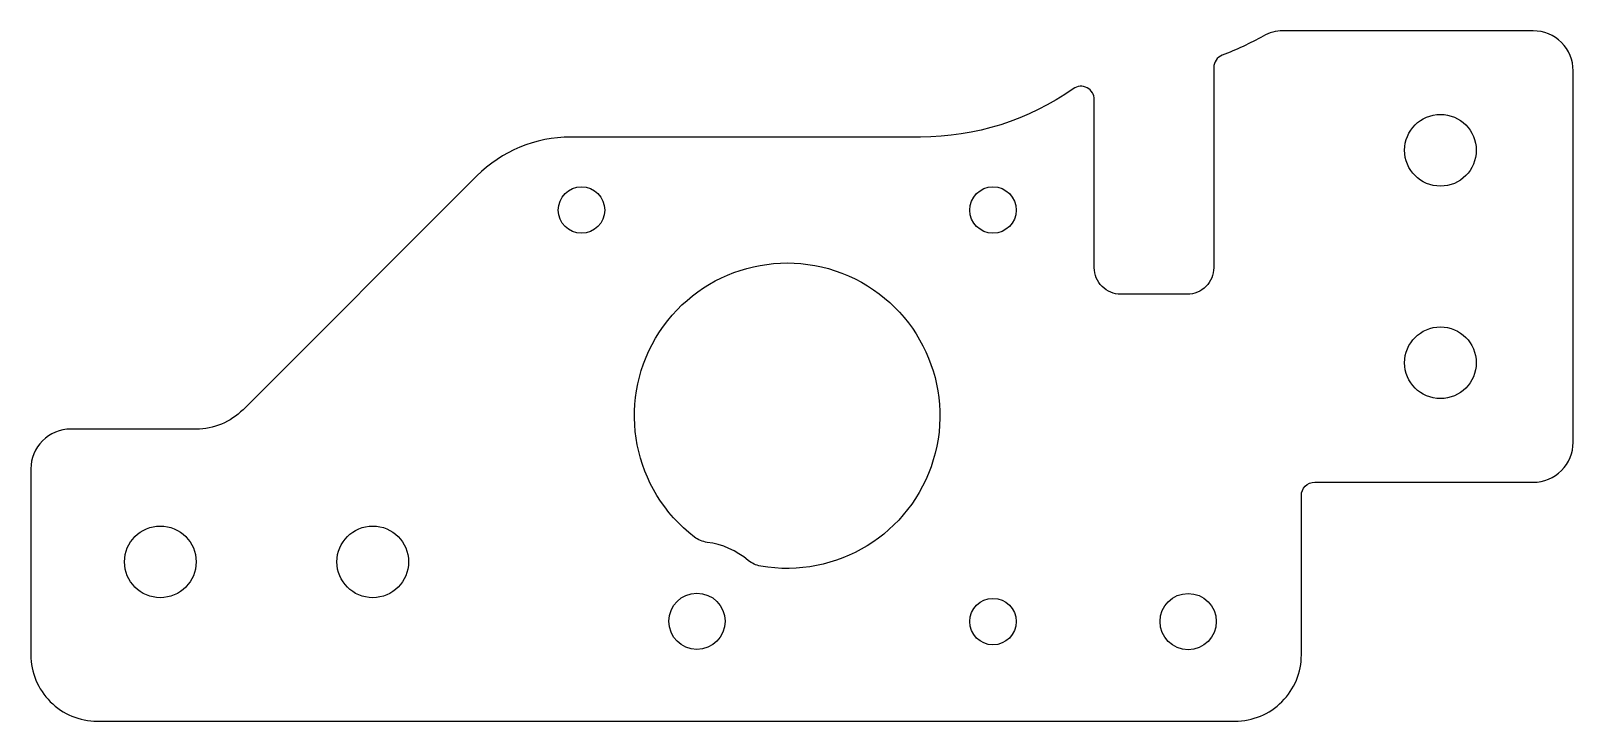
# Model space of a CAD drawing. Header units: millimetres. Extents: x -256 to -140, y -398 to -346.
import ezdxf

# ---------------------------------------------------------------- set-up
doc = ezdxf.new("R2010")
doc.units = ezdxf.units.MM
doc.layers.get('0').update_dxf_attribs({"linetype": 'CONTINUOUS'})

msp = doc.modelspace()

# ---------------------------------------------------------------- linework, layer by layer
for points in [[(-166.43, -347.83, 0.31108), (-167.07, -348.77), (-167.07, -363.84, -0.414214), (-169.07, -365.84), (-174.07, -365.84, -0.414214), (-176.07, -363.84), (-176.07, -351.18, 0.607388), (-177.65, -350.36, -0.154343), (-189.15, -354), (-215.51, -354, 0.198912), (-222.58, -356.93), (-240.19, -374.54, -0.198912), (-243.72, -376), (-253.17, -376, 0.414214), (-256.17, -379), (-256.17, -393, 0.414214), (-251.17, -398), (-165.47, -398, 0.414214), (-160.47, -393), (-160.47, -381, -0.414214), (-159.47, -380), (-143, -380, 0.414214), (-140, -377), (-140, -349, 0.414214), (-143, -346), (-161.87, -346, 0.128885), (-163.34, -346.39, -0.037087)], [(-202.14, -385.89, 0.143544), (-205.23, -384.53, -0.131829), (-206.19, -384.13, -8.323029), (-201.2, -386.32, -0.131829)]]:
    msp.add_lwpolyline(points, format="xyb", close=True)
for centre, radius in [((-150, -355), 2.7), ((-214.7, -359.5), 1.75), ((-183.7, -359.5), 1.75), ((-150, -371), 2.7), ((-246.42, -386), 2.7), ((-230.42, -386), 2.7), ((-206, -390.48), 2.12), ((-183.7, -390.5), 1.75), ((-169, -390.5), 2.12)]:
    msp.add_circle(centre, radius)

doc.saveas('drawing.dxf')
